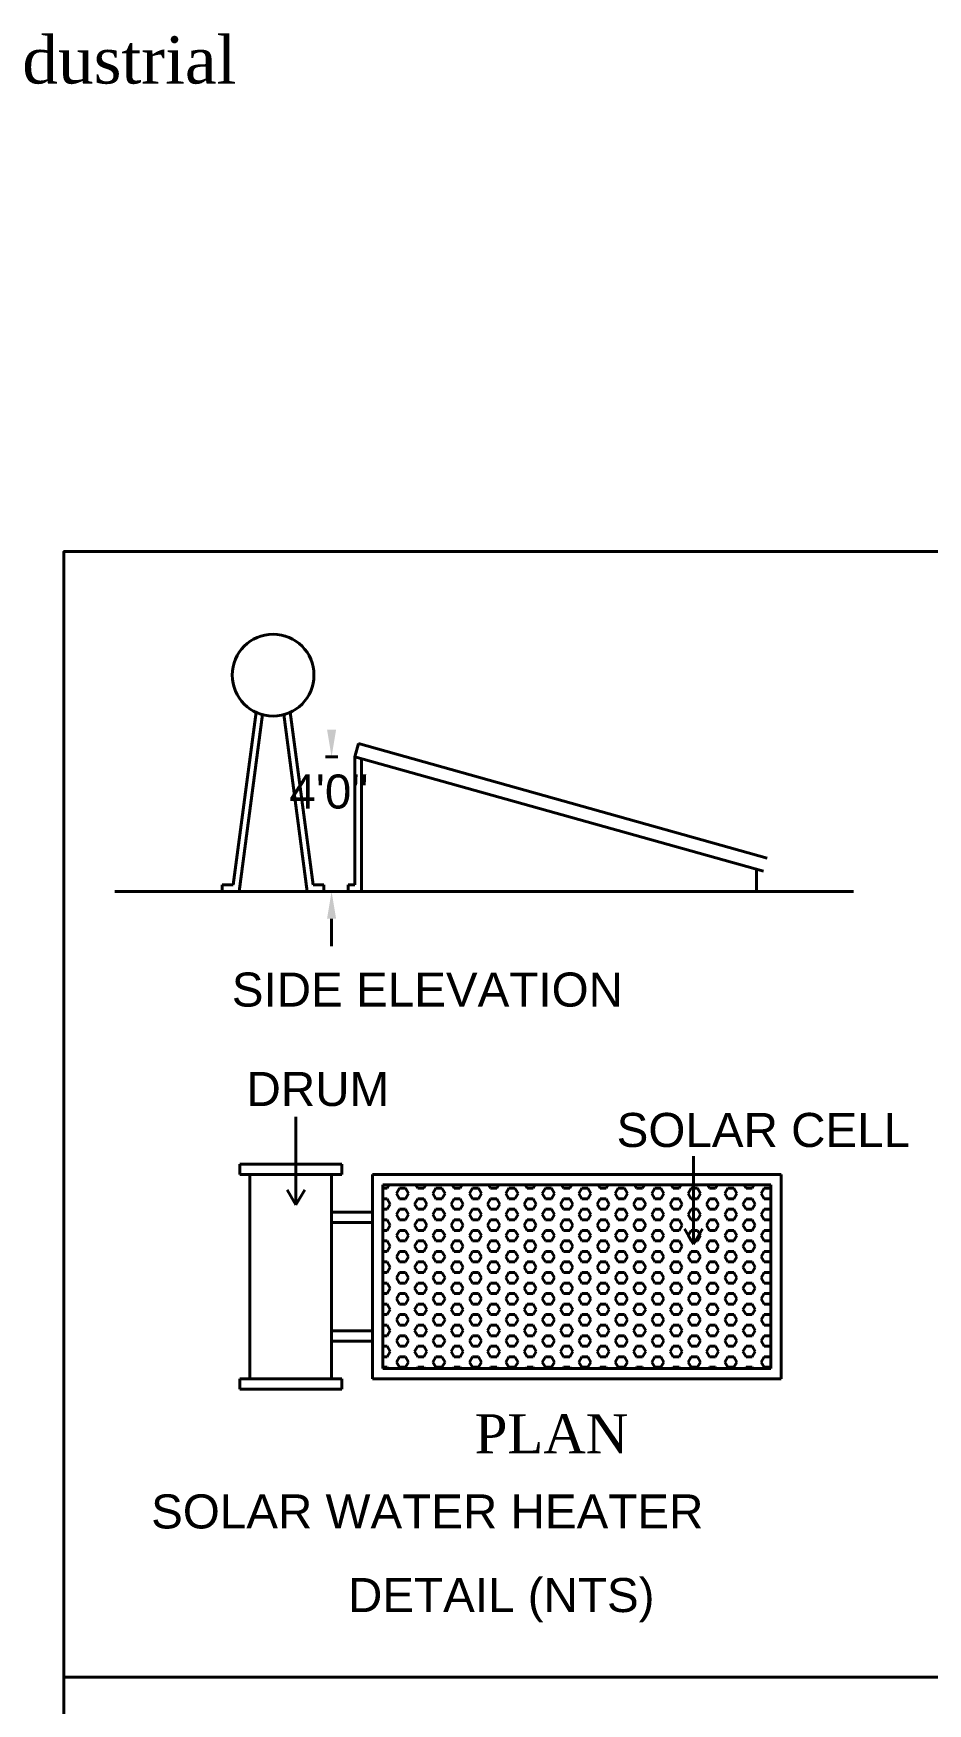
# Model space of a CAD drawing. Header units: metres. Extents: x -121582 to -58867, y 55115 to 110853.
# Drawn here: x -60739.56 to -60720.26, y 55226.24 to 55262.28 of the extents above; entities that cross this region are included whole.
import ezdxf

# ---------------------------------------------------------------- set-up
doc = ezdxf.new("R2010")
doc.units = ezdxf.units.M
doc.styles.add('style3', font='arial.ttf')
doc.styles.add('t15', font='times.ttf')
doc.styles.add('t3', font='arial.ttf')

# ---------------------------------------------------------------- blocks, each defined once
blk = doc.blocks.new('HFGG')
at = {"color": 0, "linetype": 'ByBlock', "lineweight": 40}
blk.add_lwpolyline([(285322.55, 37331.49), (286068.76, 37331.49), (286068.76, 36901.19), (285322.55, 36901.19)], close=True, dxfattribs=at)
blk = doc.blocks.new('FHFGHF')
at = {"lineweight": 40}
h = blk.add_hatch(dxfattribs=at)
h.set_pattern_fill('HEX', color=0, scale=13.681872, style=0)
h.set_pattern_definition([(0, (175064.6725, 40076.4754), (0, 2.96221218), [1.710234, -3.420468]), (120, (175064.6725, 40076.4754), (-2.565351, -1.48110609), [1.710234, -3.420468]), (60, (175066.3827, 40076.4754), (-2.565351, 1.48110609), [1.710234, -3.420468])])
h.paths.add_polyline_path([(285793.36372, 36652.38129), (285793.36372, 36704.09877), (285684.18238, 36704.09877), (285684.18238, 36652.38129)])
at = {"color": 0, "lineweight": 40}
for p, q in [((285648.55064, 36836.94358), (285642.12452, 36788.44115)), ((285650.39458, 36836.27739), (285643.80294, 36786.52569)), ((285656.33244, 36836.27739), (285662.92408, 36786.52569)), ((285658.17638, 36836.94358), (285664.6025, 36788.44115)), ((285671.55062, 36824.4341), (285668.12262, 36824.4341)), ((285677.38182, 36828.12319), (285676.34905, 36824.4341)), ((285676.34905, 36824.4341), (285791.27678, 36792.25985)), ((285676.34905, 36788.44115), (285676.34905, 36824.4341)), ((285677.38182, 36828.12319), (285792.30955, 36795.94894)), ((285678.26452, 36786.52569), (285678.26452, 36823.89787)), ((285789.36132, 36786.52569), (285789.36132, 36792.79609)), ((285608.84935, 36786.52569), (285816.58539, 36786.52569)), ((285639.07236, 36788.44115), (285639.07236, 36786.52569)), ((285639.07236, 36788.44115), (285642.12452, 36788.44115)), ((285667.65466, 36788.44115), (285664.6025, 36788.44115)), ((285667.65466, 36788.44115), (285667.65466, 36786.52569)), ((285671.13286, 36786.52569), (285668.1898, 36786.52569)), ((285674.43359, 36786.52569), (285674.43359, 36788.44115)), ((285676.34905, 36788.44115), (285674.43359, 36788.44115)), ((285669.80557, 36778.86384), (285669.80557, 36771.202)), ((285659.78003, 36723.19111), (285659.78003, 36698.40558)), ((285771.58022, 36712.16937), (285771.58022, 36687.38384)), ((285643.95768, 36709.84516), (285672.68961, 36709.84516)), ((285643.95768, 36706.97196), (285643.95768, 36709.84516)), ((285643.95768, 36706.97196), (285672.68961, 36706.97196)), ((285646.83087, 36649.5081), (285646.83087, 36706.97196)), ((285669.81641, 36706.97196), (285669.81641, 36649.5081)), ((285672.68961, 36706.97196), (285672.68961, 36709.84516)), ((285681.30919, 36706.97196), (285796.23691, 36706.97196)), ((285681.30919, 36649.5081), (285681.30919, 36706.97196)), ((285796.23691, 36706.97196), (285796.23691, 36649.5081)), ((285659.78003, 36698.40558), (285657.26574, 36702.68243)), ((285659.78003, 36698.40558), (285662.29432, 36702.68243)), ((285684.18238, 36704.09877), (285793.36372, 36704.09877)), ((285684.18238, 36652.38129), (285684.18238, 36704.09877)), ((285793.36372, 36704.09877), (285793.36372, 36652.38129)), ((285681.30919, 36696.36843), (285669.81641, 36696.36843)), ((285681.30919, 36693.49524), (285669.81641, 36693.49524)), ((285771.58022, 36687.38384), (285769.06593, 36691.66069)), ((285771.58022, 36687.38384), (285774.0945, 36691.66069)), ((285681.30919, 36662.98482), (285669.81641, 36662.98482)), ((285681.30919, 36660.11163), (285669.81641, 36660.11163)), ((285793.36372, 36652.38129), (285684.18238, 36652.38129)), ((285672.68961, 36649.5081), (285643.95768, 36649.5081)), ((285643.95768, 36646.63491), (285643.95768, 36649.5081)), ((285672.68961, 36646.63491), (285643.95768, 36646.63491)), ((285672.68961, 36646.63491), (285672.68961, 36649.5081)), ((285796.23691, 36649.5081), (285681.30919, 36649.5081))]:
    blk.add_line(p, q, dxfattribs=at)
at = {"color": 0, "linetype": 'ByBlock', "lineweight": 40}
blk.add_lwpolyline([(285594.52468, 36565.66583), (285847.725, 36565.66583), (285847.725, 36882.11349), (285594.52468, 36882.11349)], close=True, dxfattribs=at)
at = {"color": 0, "lineweight": 40}
blk.add_circle((285653.36351, 36847.38006), 11.49277, dxfattribs=at)
for points in [[(285668.52859, 36832.09595), (285671.08254, 36832.09595), (285669.80557, 36824.4341)], [(285668.52859, 36778.86384), (285671.08254, 36778.86384), (285669.80557, 36786.52569)]]:
    blk.add_solid(points, dxfattribs=at)
for s, height, style, p in [('SIDE ELEVATION', 9.5773104, 't3', (285641.73493, 36754.18121)), ('DRUM', 9.57731, 't3', (285645.87234, 36726.22903)), ('SOLAR CELL', 9.57731, 't3', (285749.98457, 36714.70674)), ('PLAN', 10.946866, 't15', (285710.06576, 36628.60977)), ('SOLAR WATER HEATER', 9.5773104, 't3', (285619.04149, 36607.44291)), ('DETAIL (NTS)', 9.5773104, 't3', (285674.41781, 36583.93448))]:
    blk.add_text(s, height=height, dxfattribs=dict(at, style=style)).set_placement(p)
at = {"color": 0, "lineweight": 40, "insert": (285657.92476, 36819.44372), "char_height": 9.57731, "width": 230.8948393, "attachment_point": 1, "style": 't3'}
blk.add_mtext('4\'0"', dxfattribs=at)

msp = doc.modelspace()

# ---------------------------------------------------------------- block references
at = {"extrusion": (3.41119e-05, 2.3009e-12, 1), "xscale": 0.0767580014498266, "yscale": 0.0767580014498266, "zscale": 0.0767580014498266, "rotation": 359.9999050620596}
msp.add_blockref('FHFGHF', (-82660.573, 52420.139, -2.07), dxfattribs=at)
at = {"extrusion": (3.41119e-05, 2.3009e-12, 1), "xscale": 0.0508599401994881, "yscale": 0.0508599401994881, "zscale": 0.0508599401994881}
msp.add_blockref('HFGG', (-75250.391, 53328.133, -2.07), dxfattribs=at)

# ---------------------------------------------------------------- texts
at = {"extrusion": (4.35739e-11, 0.00017738, 1), "insert": (-60762.109, 55262.224, 0), "char_height": 1.02049, "width": 27.97005, "attachment_point": 1, "text_direction": (1, -1.1e-05, 0), "style": 'style3'}
msp.add_mtext('\\pt1017.48479;{\\fBook Antiqua|b0|i0|c0|p18;Plan Showing The Proposed Coir Industrial Buildings }', dxfattribs=at)

doc.saveas('drawing.dxf')
